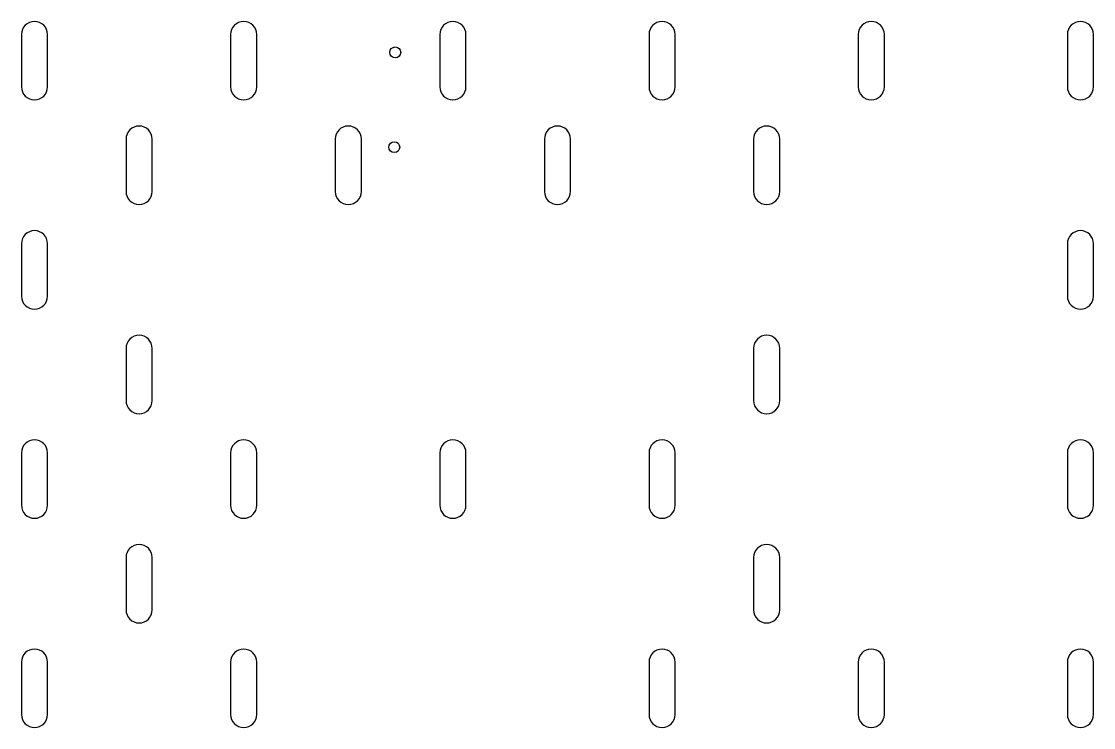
# Model space of a CAD drawing. Header units: millimetres. Extents: x 17 to 222, y 7 to 142.
import ezdxf

# ---------------------------------------------------------------- set-up
doc = ezdxf.new("R2010")
doc.units = ezdxf.units.MM
doc.layers.get('0').update_dxf_attribs({"linetype": 'CONTINUOUS'})

msp = doc.modelspace()

# ---------------------------------------------------------------- linework, layer by layer
for points in [[(17.46, 139.37), (17.46, 129.37, 1), (22.46, 129.37), (22.46, 139.37, 1)], [(62.46, 139.37, 1), (57.46, 139.37), (57.46, 129.37, 1), (62.46, 129.37)], [(102.46, 129.37), (102.46, 139.37, 1), (97.46, 139.37), (97.46, 129.37, 1)], [(142.46, 129.37), (142.46, 139.37, 1), (137.46, 139.37), (137.46, 129.37, 1)], [(182.46, 139.37, 1), (177.46, 139.37), (177.46, 129.37, 1), (182.46, 129.37)], [(217.46, 129.37, 1), (222.46, 129.37), (222.46, 139.37, 1), (217.46, 139.37)], [(37.46, 119.37), (37.46, 109.37, 1), (42.46, 109.37), (42.46, 119.37, 1)], [(77.46, 119.37), (77.46, 109.37, 1), (82.46, 109.37), (82.46, 119.37, 1)], [(117.46, 119.37), (117.46, 109.37, 1), (122.46, 109.37), (122.46, 119.37, 1)], [(157.46, 119.37), (157.46, 109.37, 1), (162.46, 109.37), (162.46, 119.37, 1)], [(17.46, 89.37, 1), (22.46, 89.37), (22.46, 99.37, 1), (17.46, 99.37)], [(217.46, 99.37), (217.46, 89.37, 1), (222.46, 89.37), (222.46, 99.37, 1)], [(37.46, 79.37), (37.46, 69.37, 1), (42.46, 69.37), (42.46, 79.37, 1)], [(157.46, 79.37), (157.46, 69.37, 1), (162.46, 69.37), (162.46, 79.37, 1)], [(22.46, 49.37), (22.46, 59.37, 1), (17.46, 59.37), (17.46, 49.37, 1)], [(57.46, 49.37, 1), (62.46, 49.37), (62.46, 59.37, 1), (57.46, 59.37)], [(102.46, 49.37), (102.46, 59.37, 1), (97.46, 59.37), (97.46, 49.37, 1)], [(142.46, 49.37), (142.46, 59.37, 1), (137.46, 59.37), (137.46, 49.37, 1)], [(222.46, 49.37), (222.46, 59.37, 1), (217.46, 59.37), (217.46, 49.37, 1)], [(37.46, 39.37), (37.46, 29.37, 1), (42.46, 29.37), (42.46, 39.37, 1)], [(157.46, 39.37), (157.46, 29.37, 1), (162.46, 29.37), (162.46, 39.37, 1)], [(17.46, 9.37, 1), (22.46, 9.37), (22.46, 19.37, 1), (17.46, 19.37)], [(57.46, 19.37), (57.46, 9.37, 1), (62.46, 9.37), (62.46, 19.37, 1)], [(142.46, 9.37), (142.46, 19.37, 1), (137.46, 19.37), (137.46, 9.37, 1)], [(182.46, 19.37, 1), (177.46, 19.37), (177.46, 9.37, 1), (182.46, 9.37)], [(217.46, 9.37, 1), (222.46, 9.37), (222.46, 19.37, 1), (217.46, 19.37)]]:
    msp.add_lwpolyline(points, format="xyb", close=True)
for centre in [(88.93, 135.95), (88.75, 117.83)]:
    msp.add_circle(centre, 1.05)

doc.saveas('drawing.dxf')
